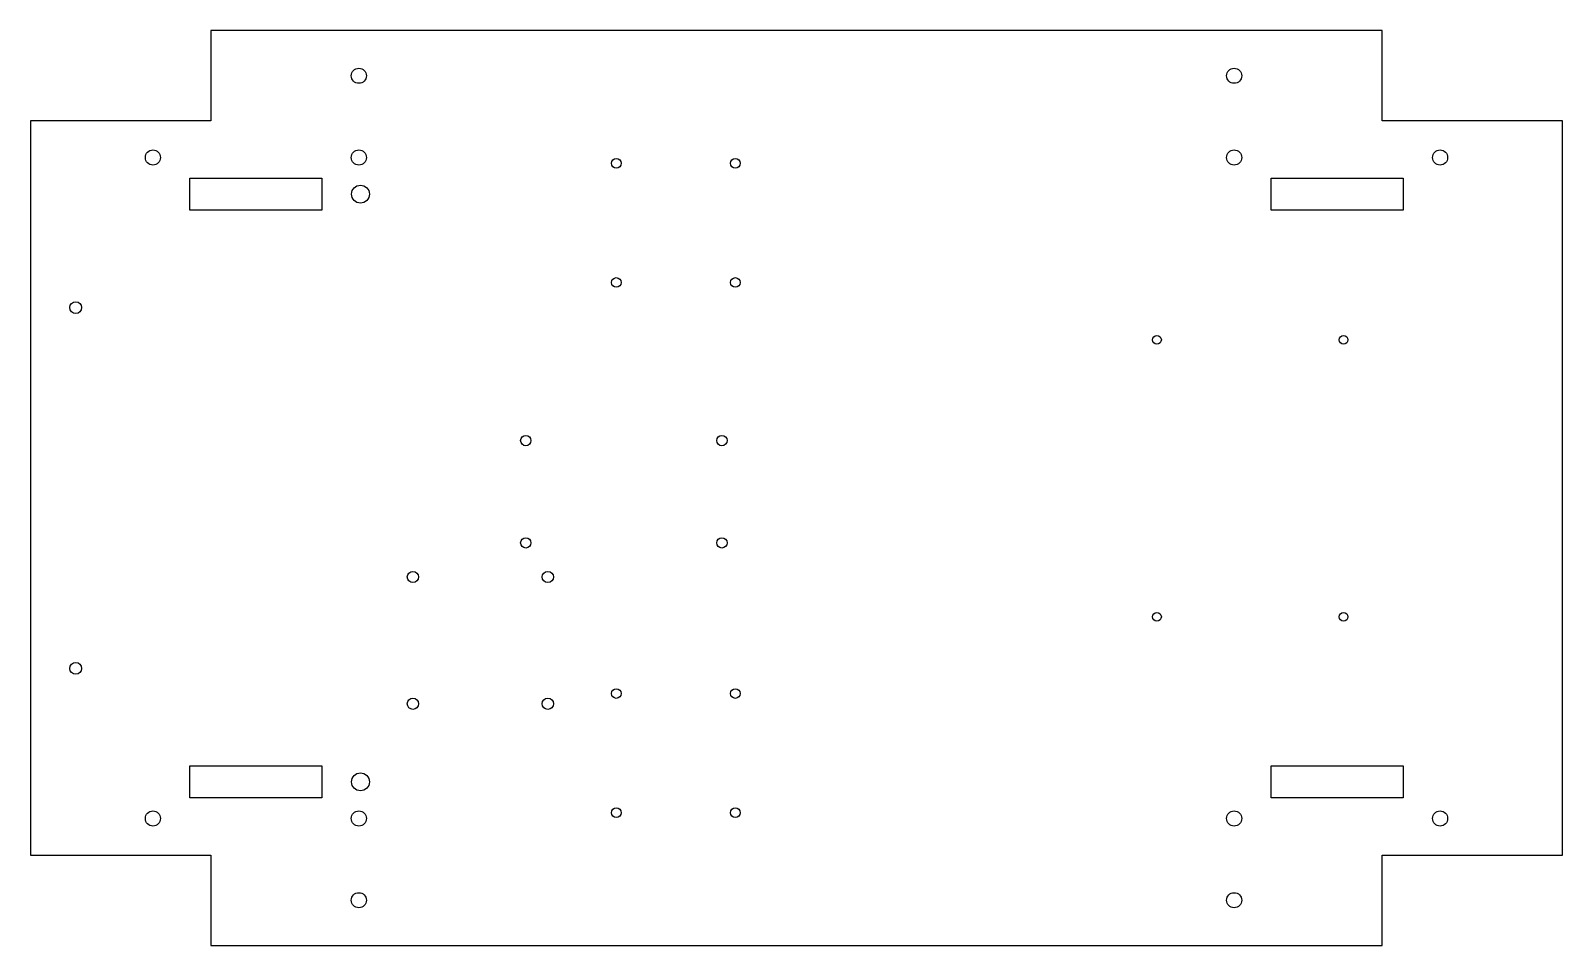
# Model space of a CAD drawing. Header units: millimetres. Extents: x -238 to 238, y -142 to 142.
import ezdxf

# ---------------------------------------------------------------- set-up
doc = ezdxf.new("R2010")
doc.units = ezdxf.units.MM

msp = doc.modelspace()

# ---------------------------------------------------------------- linework, layer by layer
for points in [[(182, -114), (238, -114), (238, 114), (182, 114), (182, 142), (-182, 142), (-182, 114), (-238, 114), (-238, -114), (-182, -114), (-182, -142), (182, -142)], [(-147.5, 86.25), (-188.5, 86.25), (-188.5, 96.25), (-147.5, 96.25)], [(188.5, 86.25), (147.5, 86.25), (147.5, 96.25), (188.5, 96.25)], [(-188.5, -86.25), (-147.5, -86.25), (-147.5, -96.25), (-188.5, -96.25)], [(147.5, -86.25), (188.5, -86.25), (188.5, -96.25), (147.5, -96.25)]]:
    msp.add_lwpolyline(points, close=True)
for centre, radius in [((-136, 128), 2.35), ((136, 128), 2.35), ((-200, 102.6), 2.35), ((-136, 102.6), 2.35), ((136, 102.6), 2.35), ((200, 102.6), 2.35), ((-56, 100.82), 1.5), ((-19, 100.82), 1.5), ((-135.5, 91.25), 2.78), ((-56, 63.82), 1.5), ((-19, 63.82), 1.5), ((-224, 56), 1.85), ((112, 46), 1.38), ((170, 46), 1.38), ((-84.13, 14.72), 1.6), ((-23.17, 14.72), 1.6), ((-84.13, -17.03), 1.6), ((-23.17, -17.03), 1.6), ((-119.19, -27.63), 1.75), ((-77.28, -27.63), 1.75), ((112, -40), 1.38), ((170, -40), 1.38), ((-224, -56), 1.85), ((-119.19, -67), 1.75), ((-77.28, -67), 1.75), ((-56, -63.82), 1.5), ((-19, -63.82), 1.5), ((-135.5, -91.25), 2.78), ((-56, -100.82), 1.5), ((-19, -100.82), 1.5), ((-200, -102.6), 2.35), ((-136, -102.6), 2.35), ((136, -102.6), 2.35), ((200, -102.6), 2.35), ((-136, -128), 2.35), ((136, -128), 2.35)]:
    msp.add_circle(centre, radius)

doc.saveas('drawing.dxf')
